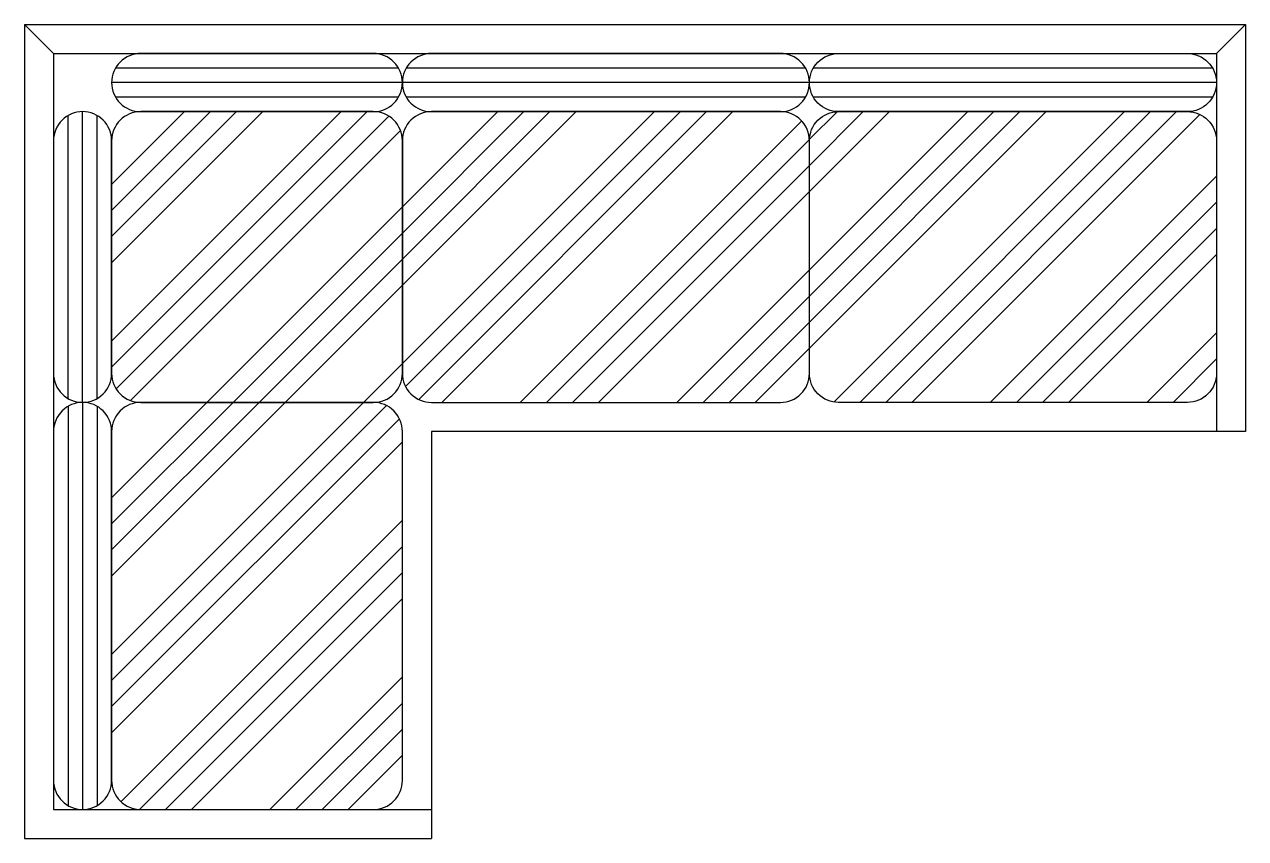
# Model space of a CAD drawing. Header units: millimetres. Extents: x -821.98 to -819.88, y 2733.49 to 2734.89.
import ezdxf

# ---------------------------------------------------------------- set-up
doc = ezdxf.new("R2010")
doc.units = ezdxf.units.MM
doc.header["$LTSCALE"] = 10
doc.layers.add('Móveis_sofás', color=2, linetype='Continuous')

msp = doc.modelspace()

# ---------------------------------------------------------------- hatches: boundary and pattern name
at = {"layer": 'Móveis_sofás'}
h = msp.add_hatch(dxfattribs=at)
h.set_pattern_fill('ANSI34', color=1, scale=0.01, style=0)
h.paths.add_polyline_path([(-821.8328, 2734.6931, -0.414214), (-821.7828, 2734.7431), (-821.3828, 2734.7431, -0.414214), (-821.3328, 2734.6931), (-821.3328, 2734.2931, -0.414214), (-821.3828, 2734.2431), (-821.7828, 2734.2431, -0.414214), (-821.8328, 2734.2931)])
h = msp.add_hatch(dxfattribs=at)
h.set_pattern_fill('ANSI34', color=1, scale=0.01, style=0)
h.paths.add_polyline_path([(-821.3328, 2734.6931, -0.414214), (-821.2828, 2734.7431), (-820.6828, 2734.7431, -0.414214), (-820.6328, 2734.6931), (-820.6328, 2734.2931, -0.414214), (-820.6828, 2734.2431), (-821.2828, 2734.2431, -0.414214), (-821.3328, 2734.2931)])
h = msp.add_hatch(dxfattribs=at)
h.set_pattern_fill('ANSI34', color=1, scale=0.01, style=0)
h.paths.add_polyline_path([(-820.6328, 2734.6931, -0.414214), (-820.5828, 2734.7431), (-819.9828, 2734.7431, -0.414214), (-819.9328, 2734.6931), (-819.9328, 2734.2931, -0.414214), (-819.9828, 2734.2431), (-820.5828, 2734.2431, -0.414214), (-820.6328, 2734.2931)])
h = msp.add_hatch(dxfattribs=at)
h.set_pattern_fill('ANSI34', color=1, scale=0.01, style=0)
edge = h.paths.add_edge_path()
edge.add_arc((-821.7828, 2734.1931), 0.05, 90, 180)
edge.add_line((-821.8328, 2734.1931), (-821.8328, 2733.5931))
edge.add_arc((-821.7828, 2733.5931), 0.05, 180, 270)
edge.add_line((-821.7828, 2733.5431), (-821.3828, 2733.5431))
edge.add_arc((-821.3828, 2733.5931), 0.05, 270, 360)
edge.add_line((-821.3328, 2733.5931), (-821.3328, 2734.1931))
edge.add_arc((-821.3828, 2734.1931), 0.05, 0, 90)
edge.add_line((-821.3828, 2734.2431), (-821.7828, 2734.2431))

# ---------------------------------------------------------------- linework, layer by layer
for p, q in [((-821.9828, 2734.8931), (-819.8828, 2734.8931)), ((-821.9828, 2734.8931), (-821.9828, 2733.4931)), ((-819.8828, 2734.8931), (-819.8828, 2734.1931)), ((-821.9328, 2734.8431), (-819.9328, 2734.8431)), ((-821.9328, 2734.8431), (-821.9328, 2733.5431)), ((-819.9328, 2734.8431), (-819.9328, 2734.1931)), ((-821.2828, 2734.1931), (-821.2828, 2733.4931)), ((-819.8828, 2734.1931), (-821.2828, 2734.1931)), ((-821.9328, 2733.5431), (-821.2828, 2733.5431)), ((-821.9828, 2733.4931), (-821.2828, 2733.4931))]:
    msp.add_line(p, q, dxfattribs=at)
at = {"layer": 'Móveis_sofás', "color": 1}
for p, q in [((-821.9328, 2734.8431), (-821.9828, 2734.8931)), ((-819.9328, 2734.8431), (-819.8828, 2734.8931)), ((-821.3395, 2734.8181), (-821.8261, 2734.8181)), ((-820.6395, 2734.8181), (-821.3261, 2734.8181)), ((-819.9395, 2734.8181), (-820.6261, 2734.8181)), ((-821.3328, 2734.7931), (-821.8328, 2734.7931)), ((-820.6328, 2734.7931), (-821.3328, 2734.7931)), ((-819.9328, 2734.7931), (-820.6328, 2734.7931)), ((-821.3395, 2734.7681), (-821.8261, 2734.7681)), ((-820.6395, 2734.7681), (-821.3261, 2734.7681)), ((-819.9395, 2734.7681), (-820.6261, 2734.7681)), ((-821.9078, 2734.2498), (-821.9078, 2734.7364)), ((-821.8828, 2734.2431), (-821.8828, 2734.7431)), ((-821.8578, 2734.2498), (-821.8578, 2734.7364)), ((-821.8828, 2734.2431), (-821.8828, 2733.5431)), ((-821.9078, 2734.2364), (-821.9078, 2733.5498)), ((-821.8578, 2734.2364), (-821.8578, 2733.5498))]:
    msp.add_line(p, q, dxfattribs=at)
for points in [[(-821.3828, 2734.8431), (-821.7828, 2734.8431, 0.414214), (-821.8328, 2734.7931, 0.414214), (-821.7828, 2734.7431), (-821.3828, 2734.7431, 0.414214), (-821.3328, 2734.7931, 0.414214)], [(-820.6828, 2734.8431), (-821.2828, 2734.8431, 0.414214), (-821.3328, 2734.7931, 0.414214), (-821.2828, 2734.7431), (-820.6828, 2734.7431, 0.414214), (-820.6328, 2734.7931, 0.414214)], [(-820.5828, 2734.8431), (-819.9828, 2734.8431, -0.414214), (-819.9328, 2734.7931, -0.414214), (-819.9828, 2734.7431), (-820.5828, 2734.7431, -0.414214), (-820.6328, 2734.7931, -0.414214)], [(-821.9328, 2734.6931), (-821.9328, 2734.2931, 0.414214), (-821.8828, 2734.2431, 0.414214), (-821.8328, 2734.2931), (-821.8328, 2734.6931, 0.414214), (-821.8828, 2734.7431, 0.414214)], [(-821.3328, 2734.6931, 0.414214), (-821.3828, 2734.7431), (-821.7828, 2734.7431, 0.414214), (-821.8328, 2734.6931), (-821.8328, 2734.2931, 0.414214), (-821.7828, 2734.2431), (-821.3828, 2734.2431, 0.414214), (-821.3328, 2734.2931)], [(-820.6328, 2734.6931, 0.414214), (-820.6828, 2734.7431), (-821.2828, 2734.7431, 0.414214), (-821.3328, 2734.6931), (-821.3328, 2734.2931, 0.414214), (-821.2828, 2734.2431), (-820.6828, 2734.2431, 0.414214), (-820.6328, 2734.2931)], [(-820.6328, 2734.6931, -0.414214), (-820.5828, 2734.7431), (-819.9828, 2734.7431, -0.414214), (-819.9328, 2734.6931), (-819.9328, 2734.2931, -0.414214), (-819.9828, 2734.2431), (-820.5828, 2734.2431, -0.414214), (-820.6328, 2734.2931)], [(-821.9328, 2734.1931), (-821.9328, 2733.5931, 0.414214), (-821.8828, 2733.5431, 0.414214), (-821.8328, 2733.5931), (-821.8328, 2734.1931, 0.414214), (-821.8828, 2734.2431, 0.414214)], [(-821.7828, 2734.2431, 0.414214), (-821.8328, 2734.1931), (-821.8328, 2733.5931, 0.414214), (-821.7828, 2733.5431), (-821.3828, 2733.5431, 0.414214), (-821.3328, 2733.5931), (-821.3328, 2734.1931, 0.414214), (-821.3828, 2734.2431)]]:
    msp.add_lwpolyline(points, format="xyb", close=True, dxfattribs=at)

doc.saveas('drawing.dxf')
